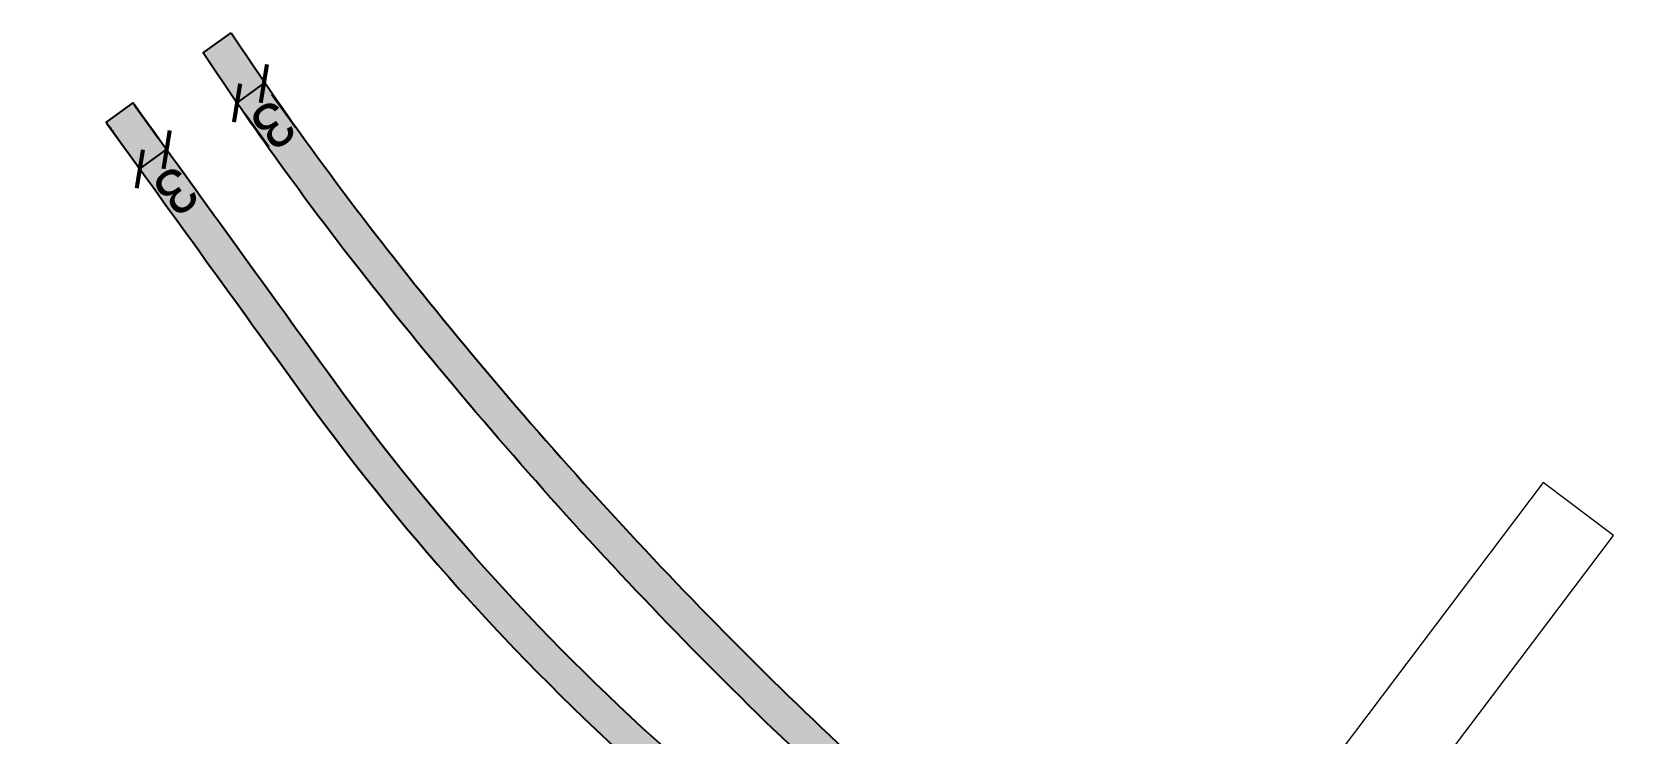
# Model space of a CAD drawing. Header units: metres. Extents: x 286532 to 329498, y 7396783 to 7466136.
# Drawn here: x 321250.4 to 321395.1, y 7403159.5 to 7403223.2 of the extents above; entities that cross this region are included whole.
import ezdxf

# ---------------------------------------------------------------- set-up
doc = ezdxf.new("R2010")
doc.units = ezdxf.units.M
doc.header["$LTSCALE"] = 10
doc.layers.get('0').update_dxf_attribs({"color": 255})
for name, color, linetype, lineweight in [('_AUX-PLATAFORMA COTAS', 1, 'Continuous', 25), ('_AUX-PLATAFORMA EXISTENTE', 252, 'Continuous', 25), ('ARQ-PIS-VIS', 1, 'Continuous', 5)]:
    doc.layers.add(name, color=color, linetype=linetype, lineweight=lineweight)
doc.styles.get("Standard").update_dxf_attribs({"font": 'arial.ttf'})
doc.dimstyles.new('ISO-25', dxfattribs={"dimtxt": 2.5, "dimasz": 2.5, "dimexe": 1.25, "dimexo": 0.625, "dimtad": 1, "dimtxsty": 'Standard', "dimcen": 2.5, "dimadec": 0, "dimazin": 0, "dimtfac": 1, "dimtmove": 0, "dimatfit": 3, "dimfxl": 1, "dimarcsym": 0})

# ---------------------------------------------------------------- blocks, each defined once
blk = doc.blocks.new('estação_vila-clarice')
at = {"layer": '_AUX-PLATAFORMA EXISTENTE', "true_color": 0xa1a1a1}
h = blk.add_hatch(color=253, dxfattribs=at)
edge = h.paths.add_edge_path()
edge.add_arc((-337.7376336369198, -611.3182987207547), 701.4101742703558, 61.08047891714057, 61.80341794122034)
edge.add_arc((836.6687367792474, 1268.005655466579), 1516.947963212419, 234.9110509330616, 236.2399966365415, ccw=False)
edge.add_arc((963.4534298246726, 1310.952712160535), 1626.8935794366, 231.3460129177506, 232.12580583220262, ccw=False)
edge.add_arc((1689.856328085007, 1949.596163256094), 2584.842602776674, 226.8345085922357, 227.611385942715, ccw=False)
edge.add_arc((61.19676670420449, 222.4954836331308), 211.0463705909374, 215.8782103798924, 228.5694832359106, ccw=False)
edge.add_arc((20459.59774605482, 14976.65600613225), 25386.03426012247, 215.8115014855416, 215.8782103804673, ccw=False)
edge.add_arc((116.3874643881572, 298.4612752832472), 300.2692703749921, 215.5294376067457, 215.8115014824808, ccw=False)
edge.add_line((-127.9767890905496, 123.9684492032975), (-130.4182402573642, 122.2250857297331))
edge.add_arc((116.3874643885065, 298.4612752934918), 303.2692703816858, 215.5294376083099, 215.811501484142)
edge.add_arc((20459.59774533944, 14976.65600596555), 25389.03425944479, 215.811501486181, 215.8782103811073)
edge.add_arc((61.19676670851186, 222.4954836331308), 214.0463705942376, 215.8782103791235, 228.5572845334976)
edge.add_arc((1689.856328002294, 1949.596163269132), 2587.842602730096, 226.8355110617563, 227.6135510543865)
edge.add_arc((963.4534298434155, 1310.952712145634), 1629.893579436599, 231.3425741180338, 232.1283695256588)
edge.add_arc((836.6687367483974, 1268.005655460991), 1519.94796318986, 234.908301611099, 236.2454999710641)
edge.add_arc((-337.7376336419838, -611.3182987170294), 698.410174270343, 61.08047891663642, 61.81535738849749, ccw=False)
edge.add_line((0, 0), (1.450741896405816, 2.625899454578757))
h = blk.add_hatch(color=253, dxfattribs=at)
edge = h.paths.add_edge_path()
edge.add_arc((132.4944794493495, 296.6289301831275), 301.542807186246, 213.4671461323834, 218.0625595082868)
edge.add_arc((214.7136914748116, 361.0103127593175), 405.9696296434707, 218.0625595079026, 227.3794871438462)
edge.add_line((-60.18436491885222, 62.27564991638064), (-36.25758970103925, 41.94427597522736))
edge.add_line((-36.25758970103925, 41.94427597522736), (-6.711668575881049, 20.79537547752261))
edge.add_line((-6.711668575881049, 20.79537547752261), (7.478121816180646, 12.7028696462512))
edge.add_line((7.478121816180646, 12.7028696462512), (5.651162048336118, 9.356335306540132))
edge.add_line((5.651162048336118, 9.356335306540132), (-9.371587688452564, 18.12555007264018))
edge.add_line((-9.371587688452564, 18.12555007264018), (-30.67621589719784, 33.06055723782629))
edge.add_line((-30.67621589719784, 33.06055723782629), (-47.62683778163046, 46.4295591218397))
edge.add_line((-47.62683778163046, 46.4295591218397), (-62.25422200252069, 59.93494288716465))
edge.add_arc((214.7136914754519, 361.0103127593175), 409.0936365185792, 218.0625595077976, 227.388152515206, ccw=False)
edge.add_arc((132.4944794956828, 296.6289302157238), 304.6668141173537, 213.4883015503995, 218.0625595076706, ccw=False)
edge.add_line((-121.5971856329124, 128.5239233402535), (-119.0531846932718, 130.3405143804848))
at = {"layer": '_AUX-PLATAFORMA EXISTENTE', "color": 1}
for points in [[(-119.0531846932718, 130.3405143804848, 0.02005396113585082), (-104.9216499981703, 110.7213024646044, 0.04067517556414535), (-60.18436491885222, 62.27564991638064), (-36.25758970103925, 41.94427597522736), (-6.711668575881049, 20.79537547752261), (7.478121816180646, 12.7028696462512), (5.651162048336118, 9.356335306540132), (-9.371587688452564, 18.12555007264018), (-30.67621589719784, 33.06055723782629), (-47.62683778163046, 46.4295591218397), (-62.25422200252069, 59.93494288716465, -0.04071304799337884), (-107.3812995169428, 108.7952850200236, -0.01996161625638863), (-121.5971856329124, 128.5239233402535)], [(1.450741896405816, 2.625899454578757, 0.003154427027888069), (-6.322595521749463, 6.856680618599057, -0.005798684518268564), (-35.34491737443022, 26.74689514935017, -0.003402501590409307), (-52.72985699196579, 40.45901032350957, -0.00338977989596244), (-78.4550003092154, 64.2616234458983, -0.05543279782681901), (-109.8066320450744, 98.80874968040735, -0.0002910724724253117), (-127.1148131423979, 122.7675771350041, -0.001230736454531537), (-127.9767890905496, 123.9684492032975), (-130.4182402573642, 122.2250857297331, 0.00123073645495497), (-129.5476522792596, 121.0122157093138, 0.0002910724724278087), (-112.2374257839983, 97.0505569158122, 0.05537940755197206), (-80.47429904597811, 62.04250643216074, 0.003394852937730697), (-54.68009584827814, 38.17731791827828, 0.003428692713260076), (-37.12913795479108, 24.33404085785151, 0.005834694743522285), (-7.8683632495231, 4.281438104808331, -0.003206523223533759), (0, 0)]]:
    blk.add_lwpolyline(points, format="xyb", close=True, dxfattribs=at)
at = {"layer": 'ARQ-PIS-VIS'}
for p, q in [((0.1096817793441005, 89.47012743726373), (-29.66202782909386, 50.00500895269215)), ((6.496228608884849, 84.6522420514375), (0.1096817793441005, 89.47012743726373)), ((-23.30342473473866, 45.15008159540594), (6.496228608884849, 84.6522420514375))]:
    blk.add_line(p, q, dxfattribs=at)
blk = doc.blocks.new('_ArchTick')
at = {"color": 0, "linetype": 'ByBlock', "const_width": 0.15}
blk.add_lwpolyline([(-0.5, -0.5), (0.5, 0.5)], dxfattribs=at)
blk = doc.blocks.new('*D123')
at = {"layer": '_AUX-PLATAFORMA COTAS', "color": 0, "lineweight": -2, "ltscale": 0.05, "transparency": 16777216}
for p, q in [((321259.7584227235, 7403216.588845537), (321261.9530736925, 7403213.548120768)), ((321257.3258429072, 7403214.833124761), (321259.5204938762, 7403211.792399991)), ((321260.252044199, 7403210.778825069), (321262.6846240154, 7403212.534545844))]:
    blk.add_line(p, q, dxfattribs=at)
at = {"layer": 'Defpoints', "color": 0, "ltscale": 0.05, "transparency": 16777216}
for p in [(321262.6846240154, 7403212.534545844), (321262.6846240154, 7403212.534545844), (321260.252044199, 7403210.778825069)]:
    blk.add_point(p, dxfattribs=at)
at = {"layer": '_AUX-PLATAFORMA COTAS', "color": 0, "lineweight": -2, "ltscale": 0.05, "transparency": 16777216, "xscale": 2.5, "yscale": 2.5, "zscale": 2.5}
for p, rotation in [((321262.6846240154, 7403212.534545844), 35.81996498241835), ((321260.252044199, 7403210.778825069), 215.8199649824183)]:
    blk.add_blockref('_ArchTick', p, dxfattribs=dict(at, rotation=rotation))
at = {"layer": '_AUX-PLATAFORMA COTAS', "color": 0, "ltscale": 0.05, "transparency": 16777216, "insert": (321263.5422243821, 7403208.783276603), "char_height": 4, "attachment_point": 5, "rotation": 215.81996498241833}
blk.add_mtext('3', dxfattribs=at)
blk = doc.blocks.new('*D124')
at = {"layer": '_AUX-PLATAFORMA COTAS', "color": 0, "lineweight": -2, "ltscale": 0.05, "transparency": 16777216}
for p, q in [((321269.0840569218, 7403216.782315657), (321271.5166367381, 7403218.538036432)), ((321274.3964152224, 7403214.548056299), (321272.2481870609, 7403217.52446151)), ((321271.9638354061, 7403212.792335523), (321269.8156072446, 7403215.768740734))]:
    blk.add_line(p, q, dxfattribs=at)
at = {"layer": 'Defpoints', "color": 0, "ltscale": 0.05, "transparency": 16777216}
for p in [(321271.4702139301, 7403218.602355991), (321271.5166367381, 7403218.538036432), (321269.0376341138, 7403216.846635215)]:
    blk.add_point(p, dxfattribs=at)
at = {"layer": '_AUX-PLATAFORMA COTAS', "color": 0, "lineweight": -2, "ltscale": 0.05, "transparency": 16777216, "xscale": 2.5, "yscale": 2.5, "zscale": 2.5}
for p, rotation in [((321271.5166367381, 7403218.538036432), 35.81996498241835), ((321269.0840569218, 7403216.782315657), 215.8199649824183)]:
    blk.add_blockref('_ArchTick', p, dxfattribs=dict(at, rotation=rotation))
at = {"layer": '_AUX-PLATAFORMA COTAS', "color": 0, "ltscale": 0.05, "transparency": 16777216, "insert": (321272.3742371053, 7403214.78676719), "char_height": 4, "attachment_point": 5, "rotation": 215.81996498241833}
blk.add_mtext('3', dxfattribs=at)

msp = doc.modelspace()

# ---------------------------------------------------------------- block references
msp.add_blockref('estação_vila-clarice', (321387.6050588488, 7403092.807788947))

# ---------------------------------------------------------------- dimensions: what is measured, and where the dimension line sits
at = {"layer": '_AUX-PLATAFORMA COTAS', "ltscale": 0.05}
for base, p1, p2, angle, picture, middle in [((321271.5166367381, 7403218.538036432), (321269.0376341146, 7403216.846635215), (321271.4702139304, 7403218.602355991), 35.81996498306896, '*D124', (321270.3003468304, 7403217.660176044)), ((321262.6846240154, 7403212.534545844), (321260.2520441992, 7403210.778825069), (321262.6846240151, 7403212.534545844), 35.81996498176775, '*D123', (321261.4683341072, 7403211.656685457))]:
    dim = msp.add_linear_dim(base=base, p1=p1, p2=p2, angle=angle, dimstyle='ISO-25', override={"dimtxt": 4, "dimexo": 5, "dimgap": 1.5, "dimtad": 2, "dimblk1": 'ArchTick', "dimblk2": 'ArchTick', "dimsah": 1}, dxfattribs=at)
    dim.commit()
    dim.dimension.update_dxf_attribs({"geometry": picture, "text_midpoint": middle, "dimtype": 161})

doc.saveas('drawing.dxf')
